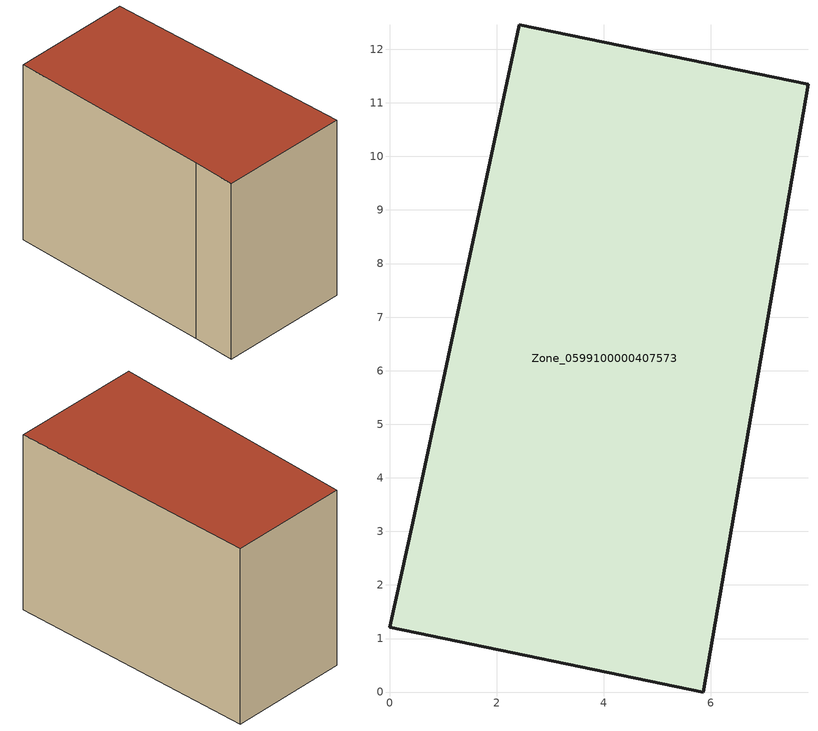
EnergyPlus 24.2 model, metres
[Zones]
Zone_0599100000407573
 floor ground (C_G): 2.42,12.46 7.81,11.35 5.86,0 0,1.21 0.43,3.16 z0
 wall outside (C_F): 0.43,3.16 0,1.21 5.86,0 7.81,11.35 2.42,12.46 0.43,3.16 z0:8.5
 roof outside (C_R): 7.81,11.35 2.42,12.46 0.43,3.16 0,1.21 5.86,0 z8.5
[BUILDING]
Pand.0599100000407573: North Axis=0; Terrain=City; Loads Convergence Tolerance Value=0.04; Temperature Convergence Tolerance Value=0.4; Solar Distribution=FullExterior; Maximum Number of Warmup Days=25; Minimum Number of Warmup Days=1
[Site:Location]
Rotterdam.The.Hague.AP_ZH_NLD Design_Conditions: Latitude=51.96; Longitude=4.45; Time Zone=1; Elevation=-4.5
[SITE:GROUNDTEMPERATURE:BUILDINGSURFACE]
18, 18, 18, 18, 18, 18, 18, 18, 18, 18, 18, 18
[MATERIAL] Thermal Absorptance=0.9; Solar Absorptance=0.7; Visible Absorptance=0.7
Name | Roughness | Thickness | Conductivity | Density | Specific Heat
G.TI.1992-2005 | MediumSmooth | 0.15 | 0.06 | 540 | 1210
F.TI.1992-2005 | Rough | 0.3 | 0.12 | 1920 | 840
R.TI.1992-2005 | MediumRough | 0.2 | 0.08 | 1500 | 1000
[CONSTRUCTION]
C_G: G.TI.1992-2005
C_F: F.TI.1992-2005
C_R: R.TI.1992-2005
[ZONE]
Zone_0599100000407573: Type=1; Multiplier=1; Ceiling Height=Autocalculate; Volume=Autocalculate; Floor Area=autocalculate; Part of Total Floor Area=Yes
[ZONEINFILTRATION:DESIGNFLOWRATE]
Infil_Zone_0599100000407573: Zone or ZoneList or Space or SpaceList=Zone_0599100000407573; Schedule=AlwaysOn; Design Flow Rate Calculation Method=Flow/Area; Flow Rate per Floor Area=0.0015; Constant Term Coefficient=1; Temperature Term Coefficient=0; Velocity Term Coefficient=0; Velocity Squared Term Coefficient=0
[HVACTEMPLATE:ZONE:IDEALLOADSAIRSYSTEM]
Zone_0599100000407573: Maximum Heating Supply Air Temperature=50; Minimum Cooling Supply Air Temperature=13; Maximum Heating Supply Air Humidity Ratio=0.0156; Minimum Cooling Supply Air Humidity Ratio=0.0077; Heating Limit=NoLimit; Cooling Limit=NoLimit; Dehumidification Control Type=ConstantSensibleHeatRatio; Cooling Sensible Heat Ratio=0.7; Dehumidification Setpoint=60; Humidification Control Type=None; Humidification Setpoint=30; Outdoor Air Method=None; Outdoor Air Flow Rate per Person=0.00944; Outdoor Air Flow Rate per Zone Floor Area=0; Outdoor Air Flow Rate per Zone=0; Demand Controlled Ventilation Type=None; Outdoor Air Economizer Type=NoEconomizer; Heat Recovery Type=None; Sensible Heat Recovery Effectiveness=0.7; Latent Heat Recovery Effectiveness=0.65
[ZONECONTROL:THERMOSTAT]
ThermostatControl_Zone_0599100000407573: Zone or ZoneList=Zone_0599100000407573; Control Type Schedule=DualSetpointControlType; Control 1=Thermostat_Zone_0599100000407573; Temperature Difference Between Cutout And Setpoint=0
[THERMOSTATSETPOINT:DUALSETPOINT]
Thermostat_Zone_0599100000407573: Heating Setpoint Temperature Schedule=HeatingSetpoint_Zone_0599100000407573; Cooling Setpoint Temperature Schedule=CoolingSetpoint_Zone_0599100000407573
[SCHEDULE:COMPACT]
HeatingSetpoint_Zone_0599100000407573: Through: 12/31, For: AllDays, Until: 24:00, 21
CoolingSetpoint_Zone_0599100000407573: Through: 12/31, For: AllDays, Until: 24:00, 24
DualSetpointControlType: Through: 12/31, For: AllDays, Until: 24:00, 4
AlwaysOn: Through: 12/31, For: AllDays, Until: 24:00, 1
